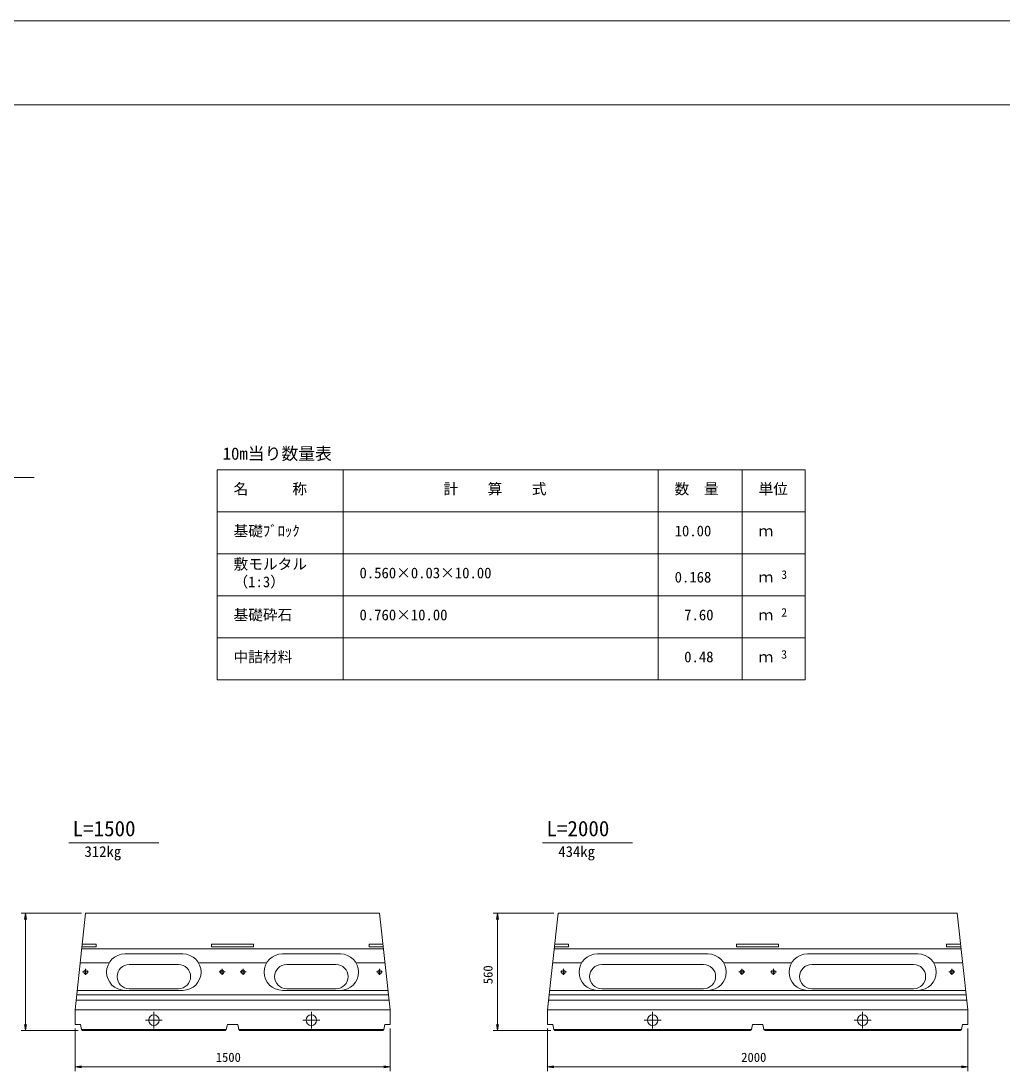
# Model space of a CAD drawing. Units: millimetres, scale not verified. Extents: x 0 to 84100, y 0 to 59400.
# Drawn here: x 23712 to 47091, y 34394 to 59400 of the extents above; entities that cross this region are included whole.
import ezdxf
from ezdxf.enums import TextEntityAlignment as Align

# ---------------------------------------------------------------- set-up
doc = ezdxf.new("R2010")
doc.units = ezdxf.units.MM
doc.header["$LTSCALE"] = 100
for name, color, linetype, lineweight in [('D-MTR-FRAM（材料表図枠）', 2, 'Continuous', 18), ('D-STR-DIM（寸法）', 7, 'Continuous', 18), ('D-STR-HTXT（旗揚げ）', 7, 'Continuous', 18), ('D-STR（構造物外形線）', 1, 'Continuous', 18), ('D-TTL(外枠）', 2, 'Continuous', 18), ('D-TTL-TXT（文字）', 7, 'Continuous', 18), ('DEFPOINTS_2', 8, 'Continuous', 18)]:
    doc.layers.add(name, color=color, linetype=linetype, lineweight=lineweight)
doc.layers.add('D-MTR-TXT(文字列）', color=7, linetype='Continuous')
doc.layers.add('D-MTR（材料表タイトル）', color=7, linetype='Continuous')
doc.styles.add('ＭＳ ゴシック', font='')
doc.styles.get('ＭＳ ゴシック').set_extended_font_data('MS Gothic')

msp = doc.modelspace()

# ---------------------------------------------------------------- linework, layer by layer
at = {"layer": 'D-MTR-FRAM（材料表図枠）'}
for p, q in [((28379.1, 48710.5), (42379.1, 48710.5)), ((28379.1, 43710.5), (28379.1, 48710.5)), ((31379.1, 43710.5), (31379.1, 48710.5)), ((38879.1, 43710.5), (38879.1, 48710.5)), ((40879.1, 45510.5), (40879.1, 48710.5)), ((40879.1, 43710.5), (40879.1, 48710.5)), ((42379.1, 43710.5), (42379.1, 48710.5)), ((28379.1, 47710.5), (42379.1, 47710.5)), ((28379.1, 46710.5), (42379.1, 46710.5)), ((28379.1, 45710.5), (42379.1, 45710.5)), ((28379.1, 44710.5), (42379.1, 44710.5)), ((28379.1, 43710.5), (42379.1, 43710.5))]:
    msp.add_line(p, q, dxfattribs=at)
at = {"layer": 'D-STR-DIM（寸法）'}
for p, q in [((25149.9, 38154.4), (23718.5, 38154.4)), ((23793.5, 38004.4), (23818.5, 38154.4)), ((23818.5, 38154.4), (23843.5, 38004.4)), ((23818.5, 38154.4), (23818.5, 38004.4)), ((36399.9, 38154.4), (34956, 38154.4)), ((35031, 38004.4), (35056, 38154.4)), ((35056, 38154.4), (35081, 38004.4)), ((35056, 38154.4), (35056, 38004.4)), ((23818.5, 38004.4), (23818.5, 35504.4)), ((35056, 38004.4), (35056, 35504.4)), ((25074.9, 35354.4), (23718.5, 35354.4)), ((23818.5, 35354.4), (23793.5, 35504.4)), ((23843.5, 35504.4), (23818.5, 35354.4)), ((23818.5, 35354.4), (23818.5, 35504.4)), ((24999.9, 35404.4), (24999.9, 34393.8)), ((32499.9, 35404.4), (32499.9, 34393.8)), ((36324.9, 35354.4), (34956, 35354.4)), ((35056, 35354.4), (35031, 35504.4)), ((35081, 35504.4), (35056, 35354.4)), ((35056, 35354.4), (35056, 35504.4)), ((36249.9, 35404.4), (36249.9, 34393.8)), ((46249.9, 35404.4), (46249.9, 34393.8)), ((24999.9, 34493.8), (25149.9, 34518.8)), ((32349.9, 34518.8), (32499.9, 34493.8)), ((36249.9, 34493.8), (36399.9, 34518.8)), ((46099.9, 34518.8), (46249.9, 34493.8)), ((25149.9, 34468.8), (24999.9, 34493.8)), ((24999.9, 34493.8), (25149.9, 34493.8)), ((25149.9, 34493.8), (32349.9, 34493.8)), ((32499.9, 34493.8), (32349.9, 34468.8)), ((32499.9, 34493.8), (32349.9, 34493.8)), ((36399.9, 34468.8), (36249.9, 34493.8)), ((36249.9, 34493.8), (36399.9, 34493.8)), ((46099.9, 34493.8), (36399.9, 34493.8)), ((46249.9, 34493.8), (46099.9, 34468.8)), ((46249.9, 34493.8), (46099.9, 34493.8))]:
    msp.add_line(p, q, dxfattribs=at)
at = {"layer": 'D-STR-HTXT（旗揚げ）'}
msp.add_line((24022.8, 48529.9), (22000.1, 48529.9), dxfattribs=at)
at = {"layer": 'D-STR（構造物外形線）'}
for p, q in [((24999.9, 35854.4), (25249.9, 38154.4)), ((25249.9, 38154.4), (32249.9, 38154.4)), ((32249.9, 38154.4), (32499.9, 35854.4)), ((36249.9, 35854.4), (36499.9, 38154.4)), ((36499.9, 38154.4), (41249.9, 38154.4)), ((41249.9, 38154.4), (45999.9, 38154.4)), ((45999.9, 38154.4), (46249.9, 35854.4)), ((25157.5, 37304.4), (32342.2, 37304.4)), ((25162.9, 37354.4), (25499.9, 37354.4)), ((25169.4, 37414.4), (25499.9, 37414.4)), ((25499.9, 37354.4), (25499.9, 37414.4)), ((28249.9, 37414.4), (28749.9, 37414.4)), ((28249.9, 37354.4), (28249.9, 37414.4)), ((28249.9, 37354.4), (28749.9, 37354.4)), ((28749.9, 37414.4), (29249.9, 37414.4)), ((28749.9, 37354.4), (29249.9, 37354.4)), ((29249.9, 37354.4), (29249.9, 37414.4)), ((31999.9, 37414.4), (32330.3, 37414.4)), ((31999.9, 37354.4), (31999.9, 37414.4)), ((31999.9, 37354.4), (32336.8, 37354.4)), ((36407.5, 37304.4), (41249.9, 37304.4)), ((36412.9, 37354.4), (36749.9, 37354.4)), ((36419.4, 37414.4), (36749.9, 37414.4)), ((36749.9, 37354.4), (36749.9, 37414.4)), ((40749.9, 37414.4), (41249.9, 37414.4)), ((40749.9, 37354.4), (40749.9, 37414.4)), ((40749.9, 37354.4), (41249.9, 37354.4)), ((41249.9, 37414.4), (41749.9, 37414.4)), ((41249.9, 37354.4), (41749.9, 37354.4)), ((41249.9, 37304.4), (46092.2, 37304.4)), ((41749.9, 37354.4), (41749.9, 37414.4)), ((45749.9, 37414.4), (46080.3, 37414.4)), ((45749.9, 37354.4), (45749.9, 37414.4)), ((45749.9, 37354.4), (46086.8, 37354.4)), ((26184.3, 37181.3), (27565.4, 37181.3)), ((29934.3, 37181.3), (31315.4, 37181.3)), ((37434.3, 37181.3), (40065.4, 37181.3)), ((42434.3, 37181.3), (45065.4, 37181.3)), ((25121.2, 36970.7), (25811.9, 36970.7)), ((25249.9, 36681.9), (25249.9, 36826.9)), ((26287.4, 36929.4), (27462.4, 36929.4)), ((27937.8, 36970.7), (29561.9, 36970.7)), ((28499.9, 36681.9), (28499.9, 36826.9)), ((28999.9, 36681.9), (28999.9, 36826.9)), ((30037.4, 36929.4), (31212.4, 36929.4)), ((31687.8, 36970.7), (32378.5, 36970.7)), ((32249.9, 36681.9), (32249.9, 36826.9)), ((36371.2, 36970.7), (37061.9, 36970.7)), ((36624.9, 36681.9), (36624.9, 36826.9)), ((37537.4, 36929.4), (39962.4, 36929.4)), ((40437.8, 36970.7), (41249.9, 36970.7)), ((40874.9, 36681.9), (40874.9, 36826.9)), ((41249.9, 36970.7), (42061.9, 36970.7)), ((41624.9, 36681.9), (41624.9, 36826.9)), ((42537.4, 36929.4), (44962.4, 36929.4)), ((45437.8, 36970.7), (46128.5, 36970.7)), ((45874.9, 36681.9), (45874.9, 36826.9)), ((25177.4, 36754.4), (25322.4, 36754.4)), ((25749.9, 36746.8), (25749.9, 36748.9)), ((27999.9, 36746.8), (27999.9, 36748.9)), ((28427.4, 36754.4), (28572.4, 36754.4)), ((28927.4, 36754.4), (29072.4, 36754.4)), ((29499.9, 36746.8), (29499.9, 36748.9)), ((31749.9, 36746.8), (31749.9, 36748.9)), ((32177.4, 36754.4), (32322.4, 36754.4)), ((36552.4, 36754.4), (36697.4, 36754.4)), ((36999.9, 36746.8), (36999.9, 36748.9)), ((40802.4, 36754.4), (40947.4, 36754.4)), ((41552.4, 36754.4), (41697.4, 36754.4)), ((45499.9, 36746.8), (45499.9, 36748.9)), ((45802.4, 36754.4), (45947.4, 36754.4)), ((25049.9, 36314.4), (27565.4, 36314.4)), ((26287.4, 36354.4), (27462.4, 36354.4)), ((29934.3, 36314.4), (32449.9, 36314.4)), ((30037.4, 36354.4), (31212.4, 36354.4)), ((36299.9, 36314.4), (41249.9, 36314.4)), ((37537.4, 36354.4), (39962.4, 36354.4)), ((41249.9, 36314.4), (46199.9, 36314.4)), ((42537.4, 36354.4), (44962.4, 36354.4)), ((25024.3, 36079.4), (32475.4, 36079.4)), ((25037.9, 36204.4), (32461.8, 36204.4)), ((36274.3, 36079.4), (41249.9, 36079.4)), ((36287.9, 36204.4), (41249.9, 36204.4)), ((41249.9, 36204.4), (46211.8, 36204.4)), ((41249.9, 36079.4), (46225.4, 36079.4)), ((24999.9, 35854.4), (32499.9, 35854.4)), ((24999.9, 35504.4), (24999.9, 35854.4)), ((26874.9, 35404.4), (26874.9, 35804.4)), ((30624.9, 35404.4), (30624.9, 35804.4)), ((32499.9, 35504.4), (32499.9, 35854.4)), ((36249.9, 35854.4), (41249.9, 35854.4)), ((36249.9, 35504.4), (36249.9, 35854.4)), ((38749.9, 35404.4), (38749.9, 35804.4)), ((41249.9, 35854.4), (46249.9, 35854.4)), ((43749.9, 35404.4), (43749.9, 35804.4)), ((46249.9, 35504.4), (46249.9, 35854.4)), ((26674.9, 35604.4), (27074.9, 35604.4)), ((30424.9, 35604.4), (30824.9, 35604.4)), ((38549.9, 35604.4), (38949.9, 35604.4)), ((43549.9, 35604.4), (43949.9, 35604.4)), ((24999.9, 35504.4), (25124.9, 35504.4)), ((25124.9, 35504.4), (25149.9, 35379.4)), ((25149.9, 35379.4), (28599.9, 35379.4)), ((25149.9, 35379.4), (25174.9, 35354.4)), ((25174.9, 35354.4), (28574.9, 35354.4)), ((28574.9, 35354.4), (28599.9, 35379.4)), ((28599.9, 35379.4), (28624.9, 35504.4)), ((28624.9, 35504.4), (28749.9, 35504.4)), ((28749.9, 35504.4), (28874.9, 35504.4)), ((28874.9, 35504.4), (28899.9, 35379.4)), ((28899.9, 35379.4), (32349.9, 35379.4)), ((28899.9, 35379.4), (28924.9, 35354.4)), ((28924.9, 35354.4), (32324.9, 35354.4)), ((32324.9, 35354.4), (32349.9, 35379.4)), ((32349.9, 35379.4), (32374.9, 35504.4)), ((32374.9, 35504.4), (32499.9, 35504.4)), ((36249.9, 35504.4), (36374.9, 35504.4)), ((36374.9, 35504.4), (36399.9, 35379.4)), ((36399.9, 35379.4), (41099.9, 35379.4)), ((36399.9, 35379.4), (36424.9, 35354.4)), ((36424.9, 35354.4), (41074.9, 35354.4)), ((41074.9, 35354.4), (41099.9, 35379.4)), ((41099.9, 35379.4), (41124.9, 35504.4)), ((41124.9, 35504.4), (41249.9, 35504.4)), ((41249.9, 35504.4), (41374.9, 35504.4)), ((41374.9, 35504.4), (41399.9, 35379.4)), ((41399.9, 35379.4), (46099.9, 35379.4)), ((41399.9, 35379.4), (41424.9, 35354.4)), ((41424.9, 35354.4), (46074.9, 35354.4)), ((46074.9, 35354.4), (46099.9, 35379.4)), ((46099.9, 35379.4), (46124.9, 35504.4)), ((46124.9, 35504.4), (46249.9, 35504.4))]:
    msp.add_line(p, q, dxfattribs=at)
for centre, radius in [((25249.9, 36754.4), 47.5), ((28499.9, 36754.4), 47.5), ((28999.9, 36754.4), 47.5), ((32249.9, 36754.4), 47.5), ((36624.9, 36754.4), 47.5), ((40874.9, 36754.4), 47.5), ((41624.9, 36754.4), 47.5), ((45874.9, 36754.4), 47.5), ((26874.9, 35604.4), 125), ((30624.9, 35604.4), 125), ((38749.9, 35604.4), 125), ((43749.9, 35604.4), 125)]:
    msp.add_circle(centre, radius, dxfattribs=at)
for centre, radius, start, end in [((26184.3, 36746.8), 434.5, 90, 180), ((27565.4, 36746.8), 434.5, 0.13319, 90), ((29934.3, 36746.8), 434.5, 90, 179.86681), ((31315.4, 36746.8), 434.5, 0, 90), ((37434.3, 36746.8), 434.5, 90, 180), ((40065.4, 36746.8), 434.5, 0, 90), ((42434.3, 36746.8), 434.5, 90, 180), ((45065.4, 36746.8), 434.5, 0, 90), ((26287.4, 36641.9), 287.5, 90, 180), ((27462.4, 36641.9), 287.5, 0, 90), ((30037.4, 36641.9), 287.5, 90, 180), ((31212.4, 36641.9), 287.5, 0, 90), ((37537.4, 36641.9), 287.5, 90, 180), ((39962.4, 36641.9), 287.5, 0, 90), ((42537.4, 36641.9), 287.5, 90, 180), ((44962.4, 36641.9), 287.5, 0, 90), ((26184.3, 36748.9), 434.5, 180, 270), ((26287.4, 36641.9), 287.5, 180, 270), ((27462.4, 36641.9), 287.5, 270, 0), ((27565.4, 36748.9), 434.5, 270, 359.86681), ((29934.3, 36748.9), 434.5, 180.13319, 270), ((30037.4, 36641.9), 287.5, 180, 270), ((31212.4, 36641.9), 287.5, 270, 0), ((31315.4, 36748.9), 434.5, 270, 0), ((37434.3, 36748.9), 434.5, 180, 270), ((37537.4, 36641.9), 287.5, 180, 270), ((39962.4, 36641.9), 287.5, 270, 0), ((40065.4, 36748.9), 434.5, 270, 0), ((42434.3, 36748.9), 434.5, 180, 270), ((42537.4, 36641.9), 287.5, 180, 270), ((44962.4, 36641.9), 287.5, 270, 0), ((45065.4, 36748.9), 434.5, 270, 0)]:
    msp.add_arc(centre, radius, start, end, dxfattribs=at)
at = {"layer": 'D-TTL(外枠）'}
msp.add_line((2300, 57400), (81800, 57400), dxfattribs=at)
at = {"layer": 'D-TTL-TXT（文字）'}
for p, q in [((24852, 39824.3), (26990.3, 39824.3)), ((36131.7, 39824.3), (38270, 39824.3))]:
    msp.add_line(p, q, dxfattribs=at)
at = {"layer": 'DEFPOINTS_2'}
msp.add_line((0, 59400), (84100, 59400), dxfattribs=at)

# ---------------------------------------------------------------- texts
at = {"layer": 'D-MTR-TXT(文字列）', "style": 'ＭＳ ゴシック'}
for s, height, p in [('名\u3000\u3000\u3000称', 256.6, (28771.3, 48050.8)), ('計\u3000\u3000算\u3000\u3000式', 256.6, (33772.1, 48050.8)), ('数\u3000量', 256.6, (39271.3, 48050.8)), ('単位', 256.6, (41271.3, 48050.8)), ('基礎ﾌﾞﾛｯｸ', 256.6, (28771.3, 47050.8)), ('10.00', 256.6, (39274, 47050.8)), ('ｍ', 256.6, (41271.3, 47050.8)), ('敷モルタル', 256.6, (28771.3, 46260.8)), ('0.560×0.03×10.00', 256.6, (31771.3, 46050.8)), ('0.168', 256.6, (39274, 45950.8)), ('3', 205.3, (41811.6, 46051.2)), ('（1:3）', 256.6, (28771.3, 45838.6)), ('ｍ', 256.6, (41271.3, 45950.8)), ('基礎砕石', 256.6, (28771.3, 45050.8)), ('0.760×10.00', 256.6, (31771.3, 45050.8)), ('7.60', 256.6, (39501.4, 45050.8)), ('ｍ', 256.6, (41271.3, 45050.8)), ('2', 205.3, (41811.6, 45151.2)), ('中詰材料', 256.6, (28771.3, 44050.8)), ('0.48', 256.6, (39501.4, 44050.8)), ('ｍ', 256.6, (41271.3, 44050.8)), ('3', 205.3, (41811.6, 44151.2)), ('312kg', 256.6, (25224.1, 39414.4)), ('434kg', 256.6, (36503.8, 39414.4))]:
    msp.add_text(s, height=height, dxfattribs=at).set_placement(p, align=Align.BOTTOM_LEFT)
at = {"layer": 'D-MTR（材料表タイトル）', "style": 'ＭＳ ゴシック'}
msp.add_text('10m当り数量表', height=293.3, dxfattribs=at).set_placement((28513.3, 48863), align=Align.BOTTOM_LEFT)
at = {"layer": 'D-STR-DIM（寸法）', "style": 'ＭＳ ゴシック'}
msp.add_text('560', height=219.9, rotation=90, dxfattribs=at).set_placement((35006, 36461.2), align=Align.BOTTOM_LEFT)
for s, p in [('1500', (28348.6, 34543.8)), ('2000', (40858.5, 34543.8))]:
    msp.add_text(s, height=219.9, dxfattribs=at).set_placement(p, align=Align.BOTTOM_LEFT)
at = {"layer": 'D-TTL-TXT（文字）', "style": 'ＭＳ ゴシック'}
for s, p in [('L=1500', (24942.7, 39874.3)), ('L=2000', (36222.4, 39874.3))]:
    msp.add_text(s, height=366.6, dxfattribs=at).set_placement(p, align=Align.BOTTOM_LEFT)

doc.saveas('drawing.dxf')
